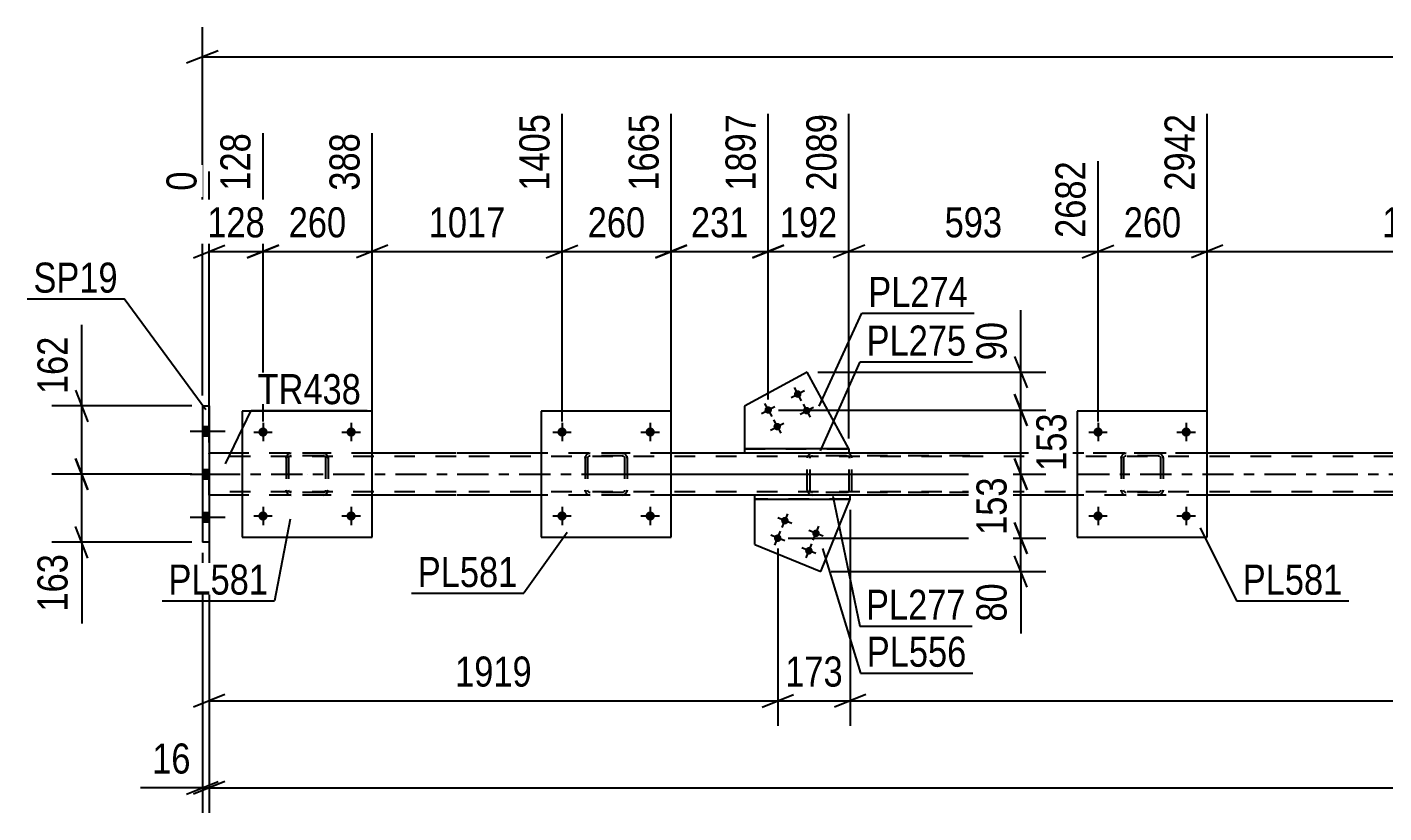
# Model space of a CAD drawing. Header units: millimetres. Extents: x 0 to 1775, y 0 to 560.
# Drawn here: x 1045 to 1174.3, y 483 to 557.9 of the extents above; entities that cross this region are included whole.
import ezdxf

# ---------------------------------------------------------------- set-up
doc = ezdxf.new("R2010")
doc.units = ezdxf.units.MM
doc.linetypes.add('DXK_LINE_DOT2', pattern=[3.9198, 1.9599, -1.9599])
doc.linetypes.add('DXK_LINE_DOT3', pattern=[5.9187, 2.979, -0.9799, 0.9799, -0.9799])
doc.styles.add('Arial Narrow', font='ARIALN.TTF', dxfattribs={"height": 0.2})

# ---------------------------------------------------------------- blocks, each defined once
blk = doc.blocks.new('Part-814185304-2737 - 2525')
at = {"color": 2, "linetype": 'Continuous'}
for p, q in [((1119.32, 525), (1113.35, 521.76)), ((1123.29, 517.68), (1119.32, 525)), ((1113.35, 521.76), (1113.35, 517.68))]:
    blk.add_line(p, q, dxfattribs=at)
at = {"color": 7, "linetype": 'DXK_LINE_DOT2'}
blk.add_line((1113.35, 517.68), (1123.29, 517.68), dxfattribs=at)
blk = doc.blocks.new('Part-814185304-2704 - 2525')
at = {"color": 7, "linetype": 'DXK_LINE_DOT2'}
for p, q in [((1119.83, 517.28), (1119.64, 517.25)), ((1134.82, 517.28), (1119.83, 517.28)), ((1123.26, 517.25), (1123.07, 517.28)), ((1119.35, 516.94), (1119.32, 516.8)), ((1119.32, 513.76), (1119.32, 516.8)), ((1119.36, 516.99), (1119.35, 516.94)), ((1119.58, 516.8), (1119.59, 516.9)), ((1119.58, 513.76), (1119.58, 516.8)), ((1119.59, 516.9), (1119.65, 516.97)), ((1119.65, 516.97), (1119.73, 517.03)), ((1119.73, 517.03), (1119.83, 517.04)), ((1134.82, 517.04), (1119.83, 517.04)), ((1123.07, 517.04), (1123.16, 517.03)), ((1123.16, 517.03), (1123.25, 516.97)), ((1123.25, 516.97), (1123.3, 516.9)), ((1123.3, 516.9), (1123.32, 516.8)), ((1123.32, 513.76), (1123.32, 516.8)), ((1123.55, 516.94), (1123.54, 516.99)), ((1123.58, 516.8), (1123.55, 516.94)), ((1123.58, 513.76), (1123.58, 516.8)), ((1119.32, 513.76), (1119.34, 513.68)), ((1119.34, 513.68), (1119.36, 513.58)), ((1119.59, 513.7), (1119.58, 513.76)), ((1119.59, 513.67), (1119.59, 513.7)), ((1119.65, 513.59), (1119.59, 513.67)), ((1119.64, 513.32), (1119.83, 513.28)), ((1119.73, 513.54), (1119.65, 513.59)), ((1119.83, 513.52), (1119.73, 513.54)), ((1134.82, 513.52), (1119.83, 513.52)), ((1123.16, 513.54), (1123.07, 513.52)), ((1123.07, 513.28), (1123.26, 513.32)), ((1123.25, 513.59), (1123.16, 513.54)), ((1123.3, 513.67), (1123.25, 513.59)), ((1123.3, 513.67), (1123.31, 513.7)), ((1123.31, 513.7), (1123.32, 513.76)), ((1123.54, 513.58), (1123.56, 513.68)), ((1123.56, 513.68), (1123.58, 513.76)), ((1134.82, 513.28), (1119.83, 513.28))]:
    blk.add_line(p, q, dxfattribs=at)
for centre, start, end in [((1119.81, 516.78), 110.7583, 155.68), ((1123.09, 516.78), 24.32, 69.2417), ((1119.81, 513.79), 204.32, 249.2417)]:
    blk.add_arc(centre, 0.496, start, end, dxfattribs=at)
blk = doc.blocks.new('Part-814185304-2636 - 2525')
at = {"color": 2, "linetype": 'Continuous'}
for p, q in [((1077.85, 521.28), (1065.45, 521.28)), ((1065.45, 521.28), (1065.45, 509.28)), ((1077.85, 509.28), (1077.85, 521.28)), ((1065.45, 509.28), (1077.85, 509.28))]:
    blk.add_line(p, q, dxfattribs=at)
blk = doc.blocks.new('Part-814185304-2596 - 2525')
at = {"color": 2, "linetype": 'Continuous'}
for p, q in [((1065.45, 517.28), (1062.31, 517.28)), ((1085.85, 517.28), (1077.85, 517.28)), ((1093.95, 517.28), (1085.95, 517.28)), ((1113.35, 517.28), (1106.35, 517.28)), ((1145.03, 517.28), (1123.29, 517.28)), ((1196.11, 517.28), (1157.43, 517.28)), ((1065.45, 513.28), (1062.31, 513.28)), ((1085.85, 513.28), (1077.85, 513.28)), ((1093.95, 513.28), (1085.95, 513.28)), ((1114.31, 513.28), (1106.35, 513.28)), ((1145.03, 513.28), (1123.41, 513.28)), ((1196.11, 513.28), (1157.43, 513.28))]:
    blk.add_line(p, q, dxfattribs=at)
at = {"color": 7, "linetype": 'DXK_LINE_DOT2'}
for p, q in [((1062.31, 513.28), (1062.31, 517.28)), ((1077.85, 517.28), (1065.45, 517.28)), ((1106.35, 517.28), (1093.95, 517.28)), ((1123.29, 517.28), (1113.35, 517.28)), ((1685.53, 517.28), (1145.03, 517.28)), ((1157.43, 517.28), (1145.03, 517.28)), ((1085.85, 516.96), (1062.31, 516.96)), ((1688.77, 516.96), (1085.95, 516.96)), ((1085.85, 513.6), (1062.31, 513.6)), ((1688.77, 513.6), (1085.95, 513.6)), ((1077.85, 513.28), (1065.45, 513.28)), ((1106.35, 513.28), (1093.95, 513.28)), ((1123.41, 513.28), (1114.31, 513.28)), ((1157.43, 513.28), (1145.03, 513.28))]:
    blk.add_line(p, q, dxfattribs=at)
at = {"color": 7, "linetype": 'DXK_LINE_DOT3'}
for p, q in [((1062.31, 515.28), (1085.85, 515.28)), ((1085.95, 515.28), (1688.77, 515.28))]:
    blk.add_line(p, q, dxfattribs=at)
blk = doc.blocks.new('Bolt-814185304-2597 - 2525')
at = {"linetype": 'Continuous'}
for points in [[(1062.31, 518.94), (1062.31, 519.82), (1061.67, 519.82), (1061.67, 518.94)], [(1062.31, 518.94), (1062.31, 519.82), (1061.67, 519.82), (1061.67, 518.94)], [(1062.31, 518.94), (1062.31, 519.82), (1061.67, 519.82), (1061.67, 518.94)], [(1062.31, 514.84), (1062.31, 515.72), (1061.67, 515.72), (1061.67, 514.84)], [(1062.31, 514.84), (1062.31, 515.72), (1061.67, 515.72), (1061.67, 514.84)], [(1062.31, 510.74), (1062.31, 511.62), (1061.67, 511.62), (1061.67, 510.74)], [(1062.31, 510.74), (1062.31, 511.62), (1061.67, 511.62), (1061.67, 510.74)], [(1062.31, 510.74), (1062.31, 511.62), (1061.67, 511.62), (1061.67, 510.74)]]:
    blk.add_hatch(color=1, dxfattribs=at).paths.add_polyline_path(points)
at = {"color": 1, "linetype": 'Continuous'}
for p, q in [((1061.67, 519.82), (1062.31, 519.82)), ((1061.67, 519.82), (1062.31, 519.82)), ((1061.67, 519.82), (1062.31, 519.82)), ((1060.51, 519.38), (1063.83, 519.38)), ((1060.51, 519.38), (1063.83, 519.38)), ((1060.51, 519.38), (1063.83, 519.38)), ((1061.67, 518.94), (1062.31, 518.94)), ((1061.67, 518.94), (1062.31, 518.94)), ((1061.67, 518.94), (1062.31, 518.94)), ((1060.51, 515.28), (1063.83, 515.28)), ((1060.51, 515.28), (1063.83, 515.28)), ((1061.67, 515.72), (1062.31, 515.72)), ((1061.67, 515.72), (1062.31, 515.72)), ((1061.67, 514.84), (1062.31, 514.84)), ((1061.67, 514.84), (1062.31, 514.84)), ((1060.51, 511.18), (1063.83, 511.18)), ((1060.51, 511.18), (1063.83, 511.18)), ((1060.51, 511.18), (1063.83, 511.18)), ((1061.67, 511.62), (1062.31, 511.62)), ((1061.67, 511.62), (1062.31, 511.62)), ((1061.67, 511.62), (1062.31, 511.62)), ((1061.67, 510.74), (1062.31, 510.74)), ((1061.67, 510.74), (1062.31, 510.74)), ((1061.67, 510.74), (1062.31, 510.74))]:
    blk.add_line(p, q, dxfattribs=at)
blk = doc.blocks.new('Part-814185304-2631 - 2525')
at = {"color": 7, "linetype": 'DXK_LINE_DOT2'}
for p, q in [((1069.94, 517.25), (1070.13, 517.28)), ((1070.13, 517.28), (1069.94, 517.25)), ((1073.17, 517.28), (1070.13, 517.28)), ((1073.17, 517.28), (1073.35, 517.25)), ((1073.35, 517.25), (1073.17, 517.28)), ((1069.65, 516.8), (1069.68, 516.99)), ((1069.68, 516.99), (1069.65, 516.8)), ((1069.65, 516.8), (1069.65, 513.76)), ((1069.89, 516.8), (1069.9, 516.9)), ((1069.89, 516.8), (1069.89, 513.76)), ((1069.9, 516.9), (1069.96, 516.97)), ((1069.96, 516.97), (1070.03, 517.03)), ((1070.03, 517.03), (1070.13, 517.04)), ((1073.17, 517.04), (1070.13, 517.04)), ((1073.17, 517.04), (1073.26, 517.03)), ((1073.26, 517.03), (1073.34, 516.97)), ((1073.34, 516.97), (1073.39, 516.9)), ((1073.39, 516.9), (1073.41, 516.8)), ((1073.41, 516.8), (1073.41, 513.76)), ((1073.61, 516.99), (1073.65, 516.8)), ((1073.65, 516.8), (1073.61, 516.99)), ((1073.65, 516.8), (1073.65, 513.76)), ((1069.68, 513.58), (1069.65, 513.76)), ((1069.65, 513.76), (1069.68, 513.58)), ((1069.9, 513.67), (1069.89, 513.76)), ((1069.96, 513.59), (1069.9, 513.67)), ((1070.13, 513.28), (1069.94, 513.32)), ((1069.94, 513.32), (1070.13, 513.28)), ((1070.03, 513.54), (1069.96, 513.59)), ((1070.13, 513.52), (1070.03, 513.54)), ((1073.17, 513.52), (1070.13, 513.52)), ((1073.26, 513.54), (1073.17, 513.52)), ((1073.35, 513.32), (1073.17, 513.28)), ((1073.17, 513.28), (1073.35, 513.32)), ((1073.34, 513.59), (1073.26, 513.54)), ((1073.39, 513.67), (1073.34, 513.59)), ((1073.41, 513.76), (1073.39, 513.67)), ((1073.65, 513.76), (1073.61, 513.58)), ((1073.61, 513.58), (1073.65, 513.76)), ((1073.17, 513.28), (1070.13, 513.28))]:
    blk.add_line(p, q, dxfattribs=at)
at = {"color": 7, "linetype": 'DXK_LINE_DOT3'}
blk.add_line((1071.65, 515.28), (1071.65, 515.28), dxfattribs=at)
at = {"color": 7, "linetype": 'DXK_LINE_DOT2'}
for centre, start, end in [((1070.13, 516.8), 112.5, 157.5), ((1070.13, 516.8), 112.5, 157.5), ((1073.17, 516.8), 22.5, 67.5), ((1073.17, 516.8), 22.5, 67.5), ((1070.13, 513.76), 202.5, 247.5), ((1070.13, 513.76), 202.5, 247.5), ((1073.17, 513.76), 292.5, 337.5), ((1073.17, 513.76), 292.5, 337.5)]:
    blk.add_arc(centre, 0.48, start, end, dxfattribs=at)
blk = doc.blocks.new('Part-814185304-2696 - 2525')
at = {"color": 2, "linetype": 'Continuous'}
for p, q in [((1114.31, 508.56), (1114.31, 512.88)), ((1120.61, 506), (1123.41, 512.88)), ((1114.31, 508.56), (1120.61, 506))]:
    blk.add_line(p, q, dxfattribs=at)
at = {"color": 7, "linetype": 'DXK_LINE_DOT2'}
blk.add_line((1123.41, 512.88), (1114.31, 512.88), dxfattribs=at)
blk = doc.blocks.new('Bolt-814185304-2643 - 2525')
at = {"linetype": 'Continuous'}
for points in [[(1118.73, 523.08, -1), (1118.09, 522.74, -1)], [(1115.91, 521.56, -1), (1115.28, 521.22, -1)], [(1119.58, 521.5, -1), (1118.95, 521.16, -1)], [(1116.77, 519.98, -1), (1116.14, 519.64, -1)]]:
    blk.add_hatch(color=1, dxfattribs=at).paths.add_polyline_path(points)
at = {"color": 1, "linetype": 'Continuous'}
for p, q in [((1117.78, 522.57), (1119.04, 523.26)), ((1118.07, 523.55), (1118.75, 522.28)), ((1114.96, 521.05), (1116.23, 521.73)), ((1115.25, 522.02), (1115.94, 520.76)), ((1118.63, 520.99), (1119.9, 521.67)), ((1118.92, 521.96), (1119.61, 520.7)), ((1115.82, 519.46), (1117.08, 520.15)), ((1116.11, 520.44), (1116.79, 519.17))]:
    blk.add_line(p, q, dxfattribs=at)
blk = doc.blocks.new('Part-814185304-2721 - 2525')
at = {"color": 2, "linetype": 'Continuous'}
for p, q in [((1123.41, 513.28), (1114.31, 513.28)), ((1114.31, 512.88), (1114.31, 513.28)), ((1114.31, 512.88), (1123.41, 512.88)), ((1123.41, 512.88), (1123.41, 513.28))]:
    blk.add_line(p, q, dxfattribs=at)
blk = doc.blocks.new('Bolt-814185304-2722 - 2525')
at = {"linetype": 'Continuous'}
for points in [[(1116.85, 510.98, -1), (1117.52, 510.71, -1)], [(1116.17, 509.31, -1), (1116.84, 509.04, -1)], [(1119.82, 509.77, -1), (1120.48, 509.5, -1)], [(1119.14, 508.11, -1), (1119.81, 507.84, -1)]]:
    blk.add_hatch(color=1, dxfattribs=at).paths.add_polyline_path(points)
at = {"color": 1, "linetype": 'Continuous'}
for p, q in [((1117.85, 510.57), (1116.52, 511.12)), ((1116.92, 510.18), (1117.46, 511.51)), ((1117.18, 508.91), (1115.84, 509.45)), ((1116.24, 508.51), (1116.78, 509.84)), ((1120.82, 509.37), (1119.48, 509.91)), ((1119.88, 508.97), (1120.42, 510.31)), ((1120.14, 507.7), (1118.81, 508.24)), ((1119.2, 507.3), (1119.74, 508.64))]:
    blk.add_line(p, q, dxfattribs=at)
blk = doc.blocks.new('Part-814185304-2703 - 2525')
at = {"color": 2, "linetype": 'Continuous'}
for p, q in [((1061.67, 521.78), (1061.67, 508.78)), ((1061.67, 521.78), (1062.31, 521.78)), ((1062.31, 521.78), (1062.31, 508.78)), ((1062.31, 508.78), (1061.67, 508.78))]:
    blk.add_line(p, q, dxfattribs=at)
blk = doc.blocks.new('Part-814185304-2752 - 2525')
at = {"color": 2, "linetype": 'Continuous'}
for p, q in [((1123.29, 517.68), (1113.35, 517.68)), ((1113.35, 517.68), (1113.35, 517.28)), ((1123.29, 517.28), (1113.35, 517.28)), ((1123.29, 517.68), (1123.29, 517.28))]:
    blk.add_line(p, q, dxfattribs=at)
blk = doc.blocks.new('Bolt-814185304-2756 - 2525')
at = {"linetype": 'Continuous'}
for points in [[(1096.39, 511.29, -1), (1095.51, 511.29, -1)], [(1104.79, 511.29, -1), (1103.91, 511.29, -1)]]:
    blk.add_hatch(color=1, dxfattribs=at).paths.add_polyline_path(points)
at = {"color": 1, "linetype": 'Continuous'}
for p, q in [((1095.95, 512.17), (1095.95, 510.41)), ((1104.35, 512.17), (1104.35, 510.41)), ((1095.07, 511.29), (1096.83, 511.29)), ((1103.47, 511.29), (1105.23, 511.29))]:
    blk.add_line(p, q, dxfattribs=at)
blk = doc.blocks.new('Bolt-814185304-2757 - 2525')
at = {"linetype": 'Continuous'}
for points in [[(1096.39, 519.29, -1), (1095.51, 519.29, -1)], [(1104.79, 519.29, -1), (1103.91, 519.29, -1)]]:
    blk.add_hatch(color=1, dxfattribs=at).paths.add_polyline_path(points)
at = {"color": 1, "linetype": 'Continuous'}
for p, q in [((1095.95, 520.17), (1095.95, 518.41)), ((1104.35, 520.17), (1104.35, 518.41)), ((1095.07, 519.29), (1096.83, 519.29)), ((1103.47, 519.29), (1105.23, 519.29))]:
    blk.add_line(p, q, dxfattribs=at)
blk = doc.blocks.new('Part-814185304-2785 - 2525')
at = {"color": 2, "linetype": 'Continuous'}
for p, q in [((1157.43, 521.28), (1145.03, 521.28)), ((1145.03, 521.28), (1145.03, 509.28)), ((1157.43, 509.28), (1157.43, 521.28)), ((1145.03, 509.28), (1157.43, 509.28))]:
    blk.add_line(p, q, dxfattribs=at)
blk = doc.blocks.new('Part-814185304-2804 - 2525')
at = {"color": 7, "linetype": 'DXK_LINE_DOT2'}
for p, q in [((1149.52, 517.25), (1149.71, 517.28)), ((1149.71, 517.28), (1149.52, 517.25)), ((1152.75, 517.28), (1149.71, 517.28)), ((1152.75, 517.28), (1152.93, 517.25)), ((1152.93, 517.25), (1152.75, 517.28)), ((1149.23, 516.8), (1149.26, 516.99)), ((1149.26, 516.99), (1149.23, 516.8)), ((1149.23, 516.8), (1149.23, 513.76)), ((1149.47, 516.8), (1149.48, 516.9)), ((1149.47, 516.8), (1149.47, 513.76)), ((1149.48, 516.9), (1149.54, 516.97)), ((1149.54, 516.97), (1149.61, 517.03)), ((1149.61, 517.03), (1149.71, 517.04)), ((1152.75, 517.04), (1149.71, 517.04)), ((1152.75, 517.04), (1152.84, 517.03)), ((1152.84, 517.03), (1152.92, 516.97)), ((1152.92, 516.97), (1152.97, 516.9)), ((1152.97, 516.9), (1152.99, 516.8)), ((1152.99, 516.8), (1152.99, 513.76)), ((1153.19, 516.99), (1153.23, 516.8)), ((1153.23, 516.8), (1153.19, 516.99)), ((1153.23, 516.8), (1153.23, 513.76)), ((1149.26, 513.58), (1149.23, 513.76)), ((1149.23, 513.76), (1149.26, 513.58)), ((1149.48, 513.67), (1149.47, 513.76)), ((1149.54, 513.59), (1149.48, 513.67)), ((1149.71, 513.28), (1149.52, 513.32)), ((1149.52, 513.32), (1149.71, 513.28)), ((1149.61, 513.54), (1149.54, 513.59)), ((1149.71, 513.52), (1149.61, 513.54)), ((1152.75, 513.52), (1149.71, 513.52)), ((1152.84, 513.54), (1152.75, 513.52)), ((1152.93, 513.32), (1152.75, 513.28)), ((1152.75, 513.28), (1152.93, 513.32)), ((1152.92, 513.59), (1152.84, 513.54)), ((1152.97, 513.67), (1152.92, 513.59)), ((1152.99, 513.76), (1152.97, 513.67)), ((1153.23, 513.76), (1153.19, 513.58)), ((1153.19, 513.58), (1153.23, 513.76)), ((1152.75, 513.28), (1149.71, 513.28))]:
    blk.add_line(p, q, dxfattribs=at)
at = {"color": 7, "linetype": 'DXK_LINE_DOT3'}
blk.add_line((1151.23, 515.28), (1151.23, 515.28), dxfattribs=at)
at = {"color": 7, "linetype": 'DXK_LINE_DOT2'}
for centre, start, end in [((1149.71, 516.8), 112.5, 157.5), ((1149.71, 516.8), 112.5, 157.5), ((1152.75, 516.8), 22.5, 67.5), ((1152.75, 516.8), 22.5, 67.5), ((1149.71, 513.76), 202.5, 247.5), ((1149.71, 513.76), 202.5, 247.5), ((1152.75, 513.76), 292.5, 337.5), ((1152.75, 513.76), 292.5, 337.5)]:
    blk.add_arc(centre, 0.48, start, end, dxfattribs=at)
blk = doc.blocks.new('Bolt-814185304-2807 - 2525')
at = {"linetype": 'Continuous'}
for points in [[(1147.47, 511.29, -1), (1146.59, 511.29, -1)], [(1155.87, 511.29, -1), (1154.99, 511.29, -1)]]:
    blk.add_hatch(color=1, dxfattribs=at).paths.add_polyline_path(points)
at = {"color": 1, "linetype": 'Continuous'}
for p, q in [((1147.03, 512.17), (1147.03, 510.41)), ((1155.43, 512.17), (1155.43, 510.41)), ((1146.15, 511.29), (1147.91, 511.29)), ((1154.55, 511.29), (1156.31, 511.29))]:
    blk.add_line(p, q, dxfattribs=at)
blk = doc.blocks.new('Bolt-814185304-2808 - 2525')
at = {"linetype": 'Continuous'}
for points in [[(1147.47, 519.29, -1), (1146.59, 519.29, -1)], [(1155.87, 519.29, -1), (1154.99, 519.29, -1)]]:
    blk.add_hatch(color=1, dxfattribs=at).paths.add_polyline_path(points)
at = {"color": 1, "linetype": 'Continuous'}
for p, q in [((1147.03, 520.17), (1147.03, 518.41)), ((1155.43, 520.17), (1155.43, 518.41)), ((1146.15, 519.29), (1147.91, 519.29)), ((1154.55, 519.29), (1156.31, 519.29))]:
    blk.add_line(p, q, dxfattribs=at)
blk = doc.blocks.new('Part-814185304-2815 - 2525')
at = {"color": 7, "linetype": 'DXK_LINE_DOT2'}
for p, q in [((1098.44, 517.25), (1098.63, 517.28)), ((1098.63, 517.28), (1098.44, 517.25)), ((1101.67, 517.28), (1098.63, 517.28)), ((1101.67, 517.28), (1101.85, 517.25)), ((1101.85, 517.25), (1101.67, 517.28)), ((1098.15, 516.8), (1098.18, 516.99)), ((1098.18, 516.99), (1098.15, 516.8)), ((1098.15, 516.8), (1098.15, 513.76)), ((1098.39, 516.8), (1098.4, 516.9)), ((1098.39, 516.8), (1098.39, 513.76)), ((1098.4, 516.9), (1098.46, 516.97)), ((1098.46, 516.97), (1098.53, 517.03)), ((1098.53, 517.03), (1098.63, 517.04)), ((1101.67, 517.04), (1098.63, 517.04)), ((1101.67, 517.04), (1101.76, 517.03)), ((1101.76, 517.03), (1101.84, 516.97)), ((1101.84, 516.97), (1101.89, 516.9)), ((1101.89, 516.9), (1101.91, 516.8)), ((1101.91, 516.8), (1101.91, 513.76)), ((1102.11, 516.99), (1102.15, 516.8)), ((1102.15, 516.8), (1102.11, 516.99)), ((1102.15, 516.8), (1102.15, 513.76)), ((1098.18, 513.58), (1098.15, 513.76)), ((1098.15, 513.76), (1098.18, 513.58)), ((1098.4, 513.67), (1098.39, 513.76)), ((1098.46, 513.59), (1098.4, 513.67)), ((1098.63, 513.28), (1098.44, 513.32)), ((1098.44, 513.32), (1098.63, 513.28)), ((1098.53, 513.54), (1098.46, 513.59)), ((1098.63, 513.52), (1098.53, 513.54)), ((1101.67, 513.52), (1098.63, 513.52)), ((1101.76, 513.54), (1101.67, 513.52)), ((1101.85, 513.32), (1101.67, 513.28)), ((1101.67, 513.28), (1101.85, 513.32)), ((1101.84, 513.59), (1101.76, 513.54)), ((1101.89, 513.67), (1101.84, 513.59)), ((1101.91, 513.76), (1101.89, 513.67)), ((1102.15, 513.76), (1102.11, 513.58)), ((1102.11, 513.58), (1102.15, 513.76)), ((1101.67, 513.28), (1098.63, 513.28))]:
    blk.add_line(p, q, dxfattribs=at)
at = {"color": 7, "linetype": 'DXK_LINE_DOT3'}
blk.add_line((1100.15, 515.28), (1100.15, 515.28), dxfattribs=at)
at = {"color": 7, "linetype": 'DXK_LINE_DOT2'}
for centre, start, end in [((1098.63, 516.8), 112.5, 157.5), ((1098.63, 516.8), 112.5, 157.5), ((1101.67, 516.8), 22.5, 67.5), ((1101.67, 516.8), 22.5, 67.5), ((1098.63, 513.76), 202.5, 247.5), ((1098.63, 513.76), 202.5, 247.5), ((1101.67, 513.76), 292.5, 337.5), ((1101.67, 513.76), 292.5, 337.5)]:
    blk.add_arc(centre, 0.48, start, end, dxfattribs=at)
blk = doc.blocks.new('Part-814185304-2820 - 2525')
at = {"color": 2, "linetype": 'Continuous'}
for p, q in [((1106.35, 521.28), (1093.95, 521.28)), ((1093.95, 521.28), (1093.95, 509.28)), ((1106.35, 509.28), (1106.35, 521.28)), ((1093.95, 509.28), (1106.35, 509.28))]:
    blk.add_line(p, q, dxfattribs=at)
blk = doc.blocks.new('Bolt-814185304-2821 - 2525')
at = {"linetype": 'Continuous'}
for points in [[(1067.89, 511.29, -1), (1067.01, 511.29, -1)], [(1076.29, 511.29, -1), (1075.41, 511.29, -1)]]:
    blk.add_hatch(color=1, dxfattribs=at).paths.add_polyline_path(points)
at = {"color": 1, "linetype": 'Continuous'}
for p, q in [((1067.45, 512.17), (1067.45, 510.41)), ((1075.85, 512.17), (1075.85, 510.41)), ((1066.57, 511.29), (1068.33, 511.29)), ((1074.97, 511.29), (1076.73, 511.29))]:
    blk.add_line(p, q, dxfattribs=at)
blk = doc.blocks.new('Bolt-814185304-2822 - 2525')
at = {"linetype": 'Continuous'}
for points in [[(1067.89, 519.29, -1), (1067.01, 519.29, -1)], [(1076.29, 519.29, -1), (1075.41, 519.29, -1)]]:
    blk.add_hatch(color=1, dxfattribs=at).paths.add_polyline_path(points)
at = {"color": 1, "linetype": 'Continuous'}
for p, q in [((1067.45, 520.17), (1067.45, 518.41)), ((1075.85, 520.17), (1075.85, 518.41)), ((1066.57, 519.29), (1068.33, 519.29)), ((1074.97, 519.29), (1076.73, 519.29))]:
    blk.add_line(p, q, dxfattribs=at)
blk = doc.blocks.new('StraightDimension-814185304-3408 - 2525')
at = {"color": 7, "linetype": 'Continuous'}
for p, q in [((1061.67, 522.78), (1061.67, 557.89)), ((1063.17, 555.64), (1060.17, 554.44)), ((1061.67, 555.04), (1689.41, 555.04))]:
    blk.add_line(p, q, dxfattribs=at)
blk = doc.blocks.new('StraightDimension-814185304-3363 - 2525')
at = {"color": 7, "linetype": 'Continuous'}
for p, q in [((1139.06, 522.89), (1140.26, 519.89)), ((1116.59, 521.39), (1142.51, 521.39)), ((1139.66, 515.28), (1139.66, 521.39)), ((1140.26, 513.78), (1139.06, 516.78)), ((1099.99, 515.28), (1142.51, 515.28))]:
    blk.add_line(p, q, dxfattribs=at)
at = {"color": 0}
blk.add_wipeout([(1144.61, 521.68), (1140.41, 521.68), (1140.41, 514.99), (1144.61, 514.99)], dxfattribs=at)
at = {"color": 3, "style": 'Arial Narrow'}
blk.add_text('153', height=2.863, rotation=90.0002, dxfattribs=at).set_placement((1144.01, 515.59))
blk = doc.blocks.new('StraightDimension-814185304-3403 - 2525')
at = {"color": 7, "linetype": 'Continuous'}
for p, q in [((1123.41, 511.88), (1123.41, 491.28)), ((1124.91, 494.28), (1121.91, 493.08)), ((1123.41, 493.68), (1688.77, 493.68))]:
    blk.add_line(p, q, dxfattribs=at)
blk = doc.blocks.new('StraightDimension-814185304-3260 - 2525')
at = {"color": 7, "linetype": 'Continuous'}
for p, q in [((1115.59, 522.39), (1115.59, 549.61)), ((1123.29, 518.68), (1123.29, 549.61)), ((1114.09, 535.9), (1117.09, 537.1)), ((1124.79, 537.1), (1121.79, 535.9)), ((1115.59, 536.5), (1123.29, 536.5))]:
    blk.add_line(p, q, dxfattribs=at)
at = {"color": 0}
blk.add_wipeout([(1122.78, 537.25), (1122.78, 541.45), (1116.1, 541.45), (1116.1, 537.25)], dxfattribs=at)
at = {"color": 3, "style": 'Arial Narrow'}
blk.add_text('192', height=2.863, dxfattribs=at).set_placement((1116.7, 537.85))
at = {"color": 0, "linetype": 'Continuous'}
blk.add_wipeout([(1122.69, 550.21), (1118.49, 550.21), (1118.49, 541.7), (1122.69, 541.7)], dxfattribs=at)
at = {"color": 3, "linetype": 'Continuous', "style": 'Arial Narrow'}
blk.add_text('2089', height=2.863, rotation=90.0002, dxfattribs=at).set_placement((1122.09, 542.3))
blk = doc.blocks.new('StraightDimension-814185304-2835 - 2525')
at = {"color": 7, "linetype": 'Continuous'}
for p, q in [((1049.57, 516.78), (1050.77, 513.78)), ((1060.67, 515.28), (1047.32, 515.28)), ((1050.17, 508.78), (1050.17, 515.28)), ((1050.77, 507.28), (1049.57, 510.28)), ((1060.67, 508.78), (1047.32, 508.78)), ((1050.17, 508.78), (1050.17, 501.05)), ((1050.17, 508.78), (1050.17, 501.05))]:
    blk.add_line(p, q, dxfattribs=at)
at = {"color": 0}
blk.add_wipeout([(1049.42, 508.26), (1045.22, 508.26), (1045.22, 501.58), (1049.42, 501.58)], dxfattribs=at)
at = {"color": 3, "style": 'Arial Narrow'}
blk.add_text('163', height=2.863, rotation=90.0002, dxfattribs=at).set_placement((1048.82, 502.18))
blk = doc.blocks.new('StraightDimension-814185304-2843 - 2525')
at = {"color": 7, "linetype": 'Continuous'}
for p, q in [((1050.17, 521.78), (1050.17, 529.52)), ((1050.17, 521.78), (1050.17, 529.52)), ((1049.57, 523.28), (1050.77, 520.28)), ((1060.67, 521.78), (1047.32, 521.78)), ((1050.17, 515.28), (1050.17, 521.78)), ((1050.77, 513.78), (1049.57, 516.78)), ((1060.67, 515.28), (1047.32, 515.28))]:
    blk.add_line(p, q, dxfattribs=at)
at = {"color": 0}
blk.add_wipeout([(1049.42, 528.99), (1045.22, 528.99), (1045.22, 522.31), (1049.42, 522.31)], dxfattribs=at)
at = {"color": 3, "style": 'Arial Narrow'}
blk.add_text('162', height=2.863, rotation=90.0002, dxfattribs=at).set_placement((1048.82, 522.91))
blk = doc.blocks.new('StraightDimension-814185304-3215 - 2525')
at = {"color": 7, "linetype": 'Continuous'}
for p, q in [((1157.43, 518.28), (1157.43, 549.61)), ((1198.11, 520.29), (1198.11, 545.11)), ((1158.93, 537.1), (1155.93, 535.9)), ((1196.61, 535.9), (1199.61, 537.1)), ((1157.43, 536.5), (1198.11, 536.5))]:
    blk.add_line(p, q, dxfattribs=at)
at = {"color": 0}
blk.add_wipeout([(1182.02, 537.25), (1182.02, 541.45), (1173.51, 541.45), (1173.51, 537.25)], dxfattribs=at)
at = {"color": 3, "style": 'Arial Narrow'}
blk.add_text('1017', height=2.863, dxfattribs=at).set_placement((1174.11, 537.85))
at = {"color": 0, "linetype": 'Continuous'}
blk.add_wipeout([(1197.51, 545.71), (1193.31, 545.71), (1193.31, 537.2), (1197.51, 537.2)], dxfattribs=at)
at = {"color": 3, "linetype": 'Continuous', "style": 'Arial Narrow'}
blk.add_text('3959', height=2.863, rotation=90.0002, dxfattribs=at).set_placement((1196.91, 537.8))
blk = doc.blocks.new('StraightDimension-814185304-3233 - 2525')
at = {"color": 7, "linetype": 'Continuous'}
for p, q in [((1157.43, 518.28), (1157.43, 549.61)), ((1147.03, 520.29), (1147.03, 545.11)), ((1145.53, 535.9), (1148.53, 537.1)), ((1158.93, 537.1), (1155.93, 535.9)), ((1147.03, 536.5), (1157.43, 536.5))]:
    blk.add_line(p, q, dxfattribs=at)
at = {"color": 0}
blk.add_wipeout([(1155.57, 537.25), (1155.57, 541.45), (1148.88, 541.45), (1148.88, 537.25)], dxfattribs=at)
at = {"color": 3, "style": 'Arial Narrow'}
blk.add_text('260', height=2.863, dxfattribs=at).set_placement((1149.48, 537.85))
at = {"color": 0, "linetype": 'Continuous'}
blk.add_wipeout([(1156.83, 550.21), (1152.63, 550.21), (1152.63, 541.7), (1156.83, 541.7)], dxfattribs=at)
at = {"color": 3, "linetype": 'Continuous', "style": 'Arial Narrow'}
blk.add_text('2942', height=2.863, rotation=90.0002, dxfattribs=at).set_placement((1156.23, 542.3))
blk = doc.blocks.new('StraightDimension-814185304-3380 - 2525')
at = {"color": 7, "linetype": 'Continuous'}
for p, q in [((1139.66, 525), (1139.66, 530.91)), ((1139.66, 525), (1139.66, 530.91)), ((1139.06, 526.5), (1140.26, 523.5)), ((1120.32, 525), (1142.06, 525)), ((1139.66, 521.39), (1139.66, 525)), ((1140.26, 519.89), (1139.06, 522.89)), ((1116.59, 521.39), (1142.06, 521.39))]:
    blk.add_line(p, q, dxfattribs=at)
at = {"color": 0}
blk.add_wipeout([(1138.91, 530.38), (1134.71, 530.38), (1134.71, 525.53), (1138.91, 525.53)], dxfattribs=at)
at = {"color": 3, "style": 'Arial Narrow'}
blk.add_text('90', height=2.863, rotation=90.0002, dxfattribs=at).set_placement((1138.31, 526.13))
blk = doc.blocks.new('StraightDimension-814185304-3251 - 2525')
at = {"color": 7, "linetype": 'Continuous'}
for p, q in [((1123.29, 518.68), (1123.29, 549.61)), ((1147.03, 520.29), (1147.03, 545.11)), ((1124.79, 537.1), (1121.79, 535.9)), ((1145.53, 535.9), (1148.53, 537.1)), ((1123.29, 536.5), (1147.03, 536.5))]:
    blk.add_line(p, q, dxfattribs=at)
at = {"color": 0}
blk.add_wipeout([(1138.5, 537.25), (1138.5, 541.45), (1131.81, 541.45), (1131.81, 537.25)], dxfattribs=at)
at = {"color": 3, "style": 'Arial Narrow'}
blk.add_text('593', height=2.863, dxfattribs=at).set_placement((1132.41, 537.85))
at = {"color": 0, "linetype": 'Continuous'}
blk.add_wipeout([(1146.43, 545.71), (1142.23, 545.71), (1142.23, 537.2), (1146.43, 537.2)], dxfattribs=at)
at = {"color": 3, "linetype": 'Continuous', "style": 'Arial Narrow'}
blk.add_text('2682', height=2.863, rotation=90.0002, dxfattribs=at).set_placement((1145.83, 537.8))
blk = doc.blocks.new('StraightDimension-814185304-3266 - 2525')
at = {"color": 7, "linetype": 'Continuous'}
for p, q in [((1106.35, 518.28), (1106.35, 549.61)), ((1115.59, 522.39), (1115.59, 549.61)), ((1104.85, 535.9), (1107.85, 537.1)), ((1117.09, 537.1), (1114.09, 535.9)), ((1106.35, 536.5), (1115.59, 536.5))]:
    blk.add_line(p, q, dxfattribs=at)
at = {"color": 0}
blk.add_wipeout([(1114.31, 537.25), (1114.31, 541.45), (1107.63, 541.45), (1107.63, 537.25)], dxfattribs=at)
at = {"color": 3, "style": 'Arial Narrow'}
blk.add_text('231', height=2.863, dxfattribs=at).set_placement((1108.23, 537.85))
at = {"color": 0, "linetype": 'Continuous'}
blk.add_wipeout([(1114.99, 550.21), (1110.79, 550.21), (1110.79, 541.7), (1114.99, 541.7)], dxfattribs=at)
at = {"color": 3, "linetype": 'Continuous', "style": 'Arial Narrow'}
blk.add_text('1897', height=2.863, rotation=90.0002, dxfattribs=at).set_placement((1114.39, 542.3))
blk = doc.blocks.new('StraightDimension-814185304-3280 - 2525')
at = {"color": 7, "linetype": 'Continuous'}
for p, q in [((1095.95, 520.29), (1095.95, 549.61)), ((1106.35, 518.28), (1106.35, 549.61)), ((1094.45, 535.9), (1097.45, 537.1)), ((1107.85, 537.1), (1104.85, 535.9)), ((1095.95, 536.5), (1106.35, 536.5))]:
    blk.add_line(p, q, dxfattribs=at)
at = {"color": 0}
blk.add_wipeout([(1104.49, 537.25), (1104.49, 541.45), (1097.8, 541.45), (1097.8, 537.25)], dxfattribs=at)
at = {"color": 3, "style": 'Arial Narrow'}
blk.add_text('260', height=2.863, dxfattribs=at).set_placement((1098.4, 537.85))
at = {"color": 0, "linetype": 'Continuous'}
blk.add_wipeout([(1105.75, 550.21), (1101.55, 550.21), (1101.55, 541.7), (1105.75, 541.7)], dxfattribs=at)
at = {"color": 3, "linetype": 'Continuous', "style": 'Arial Narrow'}
blk.add_text('1665', height=2.863, rotation=90.0002, dxfattribs=at).set_placement((1105.15, 542.3))
blk = doc.blocks.new('StraightDimension-814185304-3297 - 2525')
at = {"color": 7, "linetype": 'Continuous'}
for p, q in [((1095.95, 520.29), (1095.95, 549.61)), ((1077.85, 518.28), (1077.85, 547.79)), ((1079.35, 537.1), (1076.35, 535.9)), ((1094.45, 535.9), (1097.45, 537.1)), ((1077.85, 536.5), (1095.95, 536.5))]:
    blk.add_line(p, q, dxfattribs=at)
at = {"color": 0}
blk.add_wipeout([(1091.15, 537.25), (1091.15, 541.45), (1082.64, 541.45), (1082.64, 537.25)], dxfattribs=at)
at = {"color": 3, "style": 'Arial Narrow'}
blk.add_text('1017', height=2.863, dxfattribs=at).set_placement((1083.24, 537.85))
at = {"color": 0, "linetype": 'Continuous'}
blk.add_wipeout([(1095.35, 550.21), (1091.15, 550.21), (1091.15, 541.7), (1095.35, 541.7)], dxfattribs=at)
at = {"color": 3, "linetype": 'Continuous', "style": 'Arial Narrow'}
blk.add_text('1405', height=2.863, rotation=90.0002, dxfattribs=at).set_placement((1094.75, 542.3))
blk = doc.blocks.new('StraightDimension-814185304-3311 - 2525')
at = {"color": 7, "linetype": 'Continuous'}
for p, q in [((1067.45, 520.29), (1067.45, 547.79)), ((1077.85, 518.28), (1077.85, 547.79)), ((1065.95, 535.9), (1068.95, 537.1)), ((1079.35, 537.1), (1076.35, 535.9)), ((1067.45, 536.5), (1077.85, 536.5))]:
    blk.add_line(p, q, dxfattribs=at)
at = {"color": 0}
blk.add_wipeout([(1075.99, 537.25), (1075.99, 541.45), (1069.3, 541.45), (1069.3, 537.25)], dxfattribs=at)
at = {"color": 3, "style": 'Arial Narrow'}
blk.add_text('260', height=2.863, dxfattribs=at).set_placement((1069.9, 537.85))
at = {"color": 0, "linetype": 'Continuous'}
blk.add_wipeout([(1077.25, 548.39), (1073.05, 548.39), (1073.05, 541.7), (1077.25, 541.7)], dxfattribs=at)
at = {"color": 3, "linetype": 'Continuous', "style": 'Arial Narrow'}
blk.add_text('388', height=2.863, rotation=90.0002, dxfattribs=at).set_placement((1076.65, 542.3))
blk = doc.blocks.new('StraightDimension-814185304-3325 - 2525')
at = {"color": 7, "linetype": 'Continuous'}
for p, q in [((1067.45, 520.29), (1067.45, 547.79)), ((1062.31, 518.28), (1062.31, 544.13)), ((1060.81, 535.9), (1063.81, 537.1)), ((1068.95, 537.1), (1065.95, 535.9)), ((1062.31, 536.5), (1067.45, 536.5))]:
    blk.add_line(p, q, dxfattribs=at)
at = {"color": 0}
blk.add_wipeout([(1068.22, 537.25), (1068.22, 541.45), (1061.54, 541.45), (1061.54, 537.25)], dxfattribs=at)
at = {"color": 3, "style": 'Arial Narrow'}
blk.add_text('128', height=2.863, dxfattribs=at).set_placement((1062.14, 537.85))
at = {"color": 0, "linetype": 'Continuous'}
for points in [[(1066.85, 548.39), (1062.65, 548.39), (1062.65, 541.7), (1066.85, 541.7)], [(1061.71, 544.73), (1057.51, 544.73), (1057.51, 541.7), (1061.71, 541.7)]]:
    blk.add_wipeout(points, dxfattribs=at)
at = {"color": 3, "linetype": 'Continuous', "style": 'Arial Narrow'}
for s, height, p in [('128', 2.863, (1066.25, 542.3)), ('0', 2.86, (1061.11, 542.3))]:
    blk.add_text(s, height=height, rotation=90.0002, dxfattribs=at).set_placement(p)
blk = doc.blocks.new('StraightDimension-814185304-3335 - 2525')
at = {"color": 7, "linetype": 'Continuous'}
for p, q in [((1139.06, 510.68), (1140.26, 507.68)), ((1117.51, 509.18), (1142.06, 509.18)), ((1139.66, 506), (1139.66, 509.18)), ((1140.26, 504.5), (1139.06, 507.5)), ((1121.61, 506), (1142.06, 506)), ((1139.66, 506), (1139.66, 500.09)), ((1139.66, 506), (1139.66, 500.09))]:
    blk.add_line(p, q, dxfattribs=at)
at = {"color": 0}
blk.add_wipeout([(1138.91, 505.47), (1134.71, 505.47), (1134.71, 500.62), (1138.91, 500.62)], dxfattribs=at)
at = {"color": 3, "style": 'Arial Narrow'}
blk.add_text('80', height=2.863, rotation=90.0002, dxfattribs=at).set_placement((1138.31, 501.22))
blk = doc.blocks.new('StraightDimension-814185304-3346 - 2525')
at = {"color": 7, "linetype": 'Continuous'}
for p, q in [((1139.06, 516.78), (1140.26, 513.78)), ((1099.99, 515.28), (1142.06, 515.28)), ((1139.66, 509.18), (1139.66, 515.28)), ((1140.26, 507.68), (1139.06, 510.68)), ((1117.51, 509.18), (1142.06, 509.18))]:
    blk.add_line(p, q, dxfattribs=at)
at = {"color": 0}
blk.add_wipeout([(1138.91, 515.57), (1134.71, 515.57), (1134.71, 508.89), (1138.91, 508.89)], dxfattribs=at)
at = {"color": 3, "style": 'Arial Narrow'}
blk.add_text('153', height=2.863, rotation=90.0002, dxfattribs=at).set_placement((1138.31, 509.49))
blk = doc.blocks.new('StraightDimension-814185304-3391 - 2525')
at = {"color": 7, "linetype": 'Continuous'}
for p, q in [((1062.31, 512.28), (1062.31, 491.28)), ((1116.51, 508.18), (1116.51, 491.28)), ((1063.81, 494.28), (1060.81, 493.08)), ((1115.01, 493.08), (1118.01, 494.28)), ((1062.31, 493.68), (1116.51, 493.68))]:
    blk.add_line(p, q, dxfattribs=at)
at = {"color": 0}
blk.add_wipeout([(1093.67, 494.43), (1093.67, 498.63), (1085.16, 498.63), (1085.16, 494.43)], dxfattribs=at)
at = {"color": 3, "style": 'Arial Narrow'}
blk.add_text('1919', height=2.863, dxfattribs=at).set_placement((1085.76, 495.03))
blk = doc.blocks.new('StraightDimension-814185304-3397 - 2525')
at = {"color": 7, "linetype": 'Continuous'}
for p, q in [((1123.41, 511.88), (1123.41, 491.28)), ((1116.51, 508.18), (1116.51, 491.28)), ((1115.01, 493.08), (1118.01, 494.28)), ((1124.91, 494.28), (1121.91, 493.08)), ((1116.51, 493.68), (1123.41, 493.68))]:
    blk.add_line(p, q, dxfattribs=at)
at = {"color": 0}
blk.add_wipeout([(1123.3, 494.43), (1123.3, 498.63), (1116.62, 498.63), (1116.62, 494.43)], dxfattribs=at)
at = {"color": 3, "style": 'Arial Narrow'}
blk.add_text('173', height=2.863, dxfattribs=at).set_placement((1117.22, 495.03))
blk = doc.blocks.new('StraightDimension-814185304-7626 - 2525')
at = {"color": 7, "linetype": 'Continuous'}
for p, q in [((1062.31, 507.78), (1062.31, 482.99)), ((1063.81, 485.99), (1060.81, 484.79)), ((1062.31, 485.39), (1688.77, 485.39))]:
    blk.add_line(p, q, dxfattribs=at)
blk = doc.blocks.new('StraightDimension-814185304-7627 - 2525')
at = {"color": 7, "linetype": 'Continuous'}
for p, q in [((1061.67, 507.78), (1061.67, 482.99)), ((1062.31, 507.78), (1062.31, 482.99)), ((1061.67, 485.39), (1055.77, 485.39)), ((1061.67, 485.39), (1055.77, 485.39)), ((1060.17, 484.79), (1063.17, 485.99)), ((1063.81, 485.99), (1060.81, 484.79)), ((1061.67, 485.39), (1062.31, 485.39))]:
    blk.add_line(p, q, dxfattribs=at)
at = {"color": 0}
blk.add_wipeout([(1061.15, 486.14), (1061.15, 490.34), (1056.29, 490.34), (1056.29, 486.14)], dxfattribs=at)
at = {"color": 3, "style": 'Arial Narrow'}
blk.add_text('16', height=2.863, dxfattribs=at).set_placement((1056.89, 486.74))
blk = doc.blocks.new('Mark-814185304-2592 - 2525')
at = {"color": 0}
blk.add_wipeout([(1076.79, 521.95), (1076.79, 524.95), (1066.93, 524.95), (1066.93, 521.95)], dxfattribs=at)
blk.add_wipeout([(1076.79, 521.95), (1076.79, 524.95), (1066.93, 524.95), (1066.93, 521.95)], dxfattribs=at)
at = {"color": 30, "linetype": 'Continuous'}
for p, q in [((1063.86, 516.25), (1066.33, 521.35)), ((1066.33, 521.35), (1077.39, 521.35))]:
    blk.add_line(p, q, dxfattribs=at)
at = {"color": 3, "style": 'Arial Narrow'}
blk.add_text('TR438', height=2.863, dxfattribs=at).set_placement((1066.93, 521.95))
blk = doc.blocks.new('Mark-814185304-2733 - 2525')
at = {"color": 0}
blk.add_wipeout([(1134.64, 531.22), (1134.64, 534.22), (1125.13, 534.22), (1125.13, 531.22)], dxfattribs=at)
blk.add_wipeout([(1134.64, 531.22), (1134.64, 534.22), (1125.13, 534.22), (1125.13, 531.22)], dxfattribs=at)
at = {"color": 30, "linetype": 'Continuous'}
for p, q in [((1120.44, 521.77), (1124.53, 530.62)), ((1124.53, 530.62), (1135.24, 530.62))]:
    blk.add_line(p, q, dxfattribs=at)
at = {"color": 3, "style": 'Arial Narrow'}
blk.add_text('PL274', height=2.863, dxfattribs=at).set_placement((1125.13, 531.22))
blk = doc.blocks.new('Mark-814185304-2692 - 2525')
at = {"color": 0}
blk.add_wipeout([(1134.5, 496.92), (1134.5, 499.92), (1124.99, 499.92), (1124.99, 496.92)], dxfattribs=at)
blk.add_wipeout([(1134.5, 496.92), (1134.5, 499.92), (1124.99, 499.92), (1124.99, 496.92)], dxfattribs=at)
at = {"color": 30, "linetype": 'Continuous'}
for p, q in [((1120.76, 508.19), (1124.39, 496.32)), ((1124.39, 496.32), (1135.1, 496.32))]:
    blk.add_line(p, q, dxfattribs=at)
at = {"color": 3, "style": 'Arial Narrow'}
blk.add_text('PL556', height=2.863, dxfattribs=at).set_placement((1124.99, 496.92))
blk = doc.blocks.new('Mark-814185304-2632 - 2525')
at = {"color": 0}
blk.add_wipeout([(1067.94, 503.8), (1067.94, 506.8), (1058.44, 506.8), (1058.44, 503.8)], dxfattribs=at)
blk.add_wipeout([(1067.94, 503.8), (1067.94, 506.8), (1058.44, 506.8), (1058.44, 503.8)], dxfattribs=at)
at = {"color": 30, "linetype": 'Continuous'}
for p in [(1070.04, 511), (1057.84, 503.2)]:
    blk.add_line(p, (1068.54, 503.2), dxfattribs=at)
at = {"color": 3, "style": 'Arial Narrow'}
blk.add_text('PL581', height=2.863, dxfattribs=at).set_placement((1058.44, 503.8))
blk = doc.blocks.new('Mark-814185304-2717 - 2525')
at = {"color": 0}
blk.add_wipeout([(1134.43, 501.4), (1134.43, 504.4), (1124.92, 504.4), (1124.92, 501.4)], dxfattribs=at)
blk.add_wipeout([(1134.43, 501.4), (1134.43, 504.4), (1124.92, 504.4), (1124.92, 501.4)], dxfattribs=at)
at = {"color": 30, "linetype": 'Continuous'}
for p, q in [((1121.77, 513.17), (1124.32, 500.8)), ((1124.32, 500.8), (1135.03, 500.8))]:
    blk.add_line(p, q, dxfattribs=at)
at = {"color": 3, "style": 'Arial Narrow'}
blk.add_text('PL277', height=2.863, dxfattribs=at).set_placement((1124.92, 501.4))
blk = doc.blocks.new('Mark-814185304-2699 - 2525')
at = {"color": 0}
blk.add_wipeout([(1053.61, 532.58), (1053.61, 535.58), (1045.57, 535.58), (1045.57, 532.58)], dxfattribs=at)
blk.add_wipeout([(1053.61, 532.58), (1053.61, 535.58), (1045.57, 535.58), (1045.57, 532.58)], dxfattribs=at)
at = {"color": 30, "linetype": 'Continuous'}
for p in [(1044.97, 531.98), (1061.99, 521.42)]:
    blk.add_line(p, (1054.21, 531.98), dxfattribs=at)
at = {"color": 3, "style": 'Arial Narrow'}
blk.add_text('SP19', height=2.863, dxfattribs=at).set_placement((1045.57, 532.58))
blk = doc.blocks.new('Mark-814185304-2816 - 2525')
at = {"color": 0}
blk.add_wipeout([(1091.71, 504.52), (1091.71, 507.52), (1082.2, 507.52), (1082.2, 504.52)], dxfattribs=at)
blk.add_wipeout([(1091.71, 504.52), (1091.71, 507.52), (1082.2, 507.52), (1082.2, 504.52)], dxfattribs=at)
at = {"color": 30, "linetype": 'Continuous'}
for p in [(1096.44, 509.73), (1081.6, 503.92)]:
    blk.add_line(p, (1092.31, 503.92), dxfattribs=at)
at = {"color": 3, "style": 'Arial Narrow'}
blk.add_text('PL581', height=2.863, dxfattribs=at).set_placement((1082.2, 504.52))
blk = doc.blocks.new('Mark-814185304-2748 - 2525')
at = {"color": 0}
blk.add_wipeout([(1134.47, 526.58), (1134.47, 529.58), (1124.97, 529.58), (1124.97, 526.58)], dxfattribs=at)
blk.add_wipeout([(1134.47, 526.58), (1134.47, 529.58), (1124.97, 529.58), (1124.97, 526.58)], dxfattribs=at)
at = {"color": 30, "linetype": 'Continuous'}
for p, q in [((1120.58, 517.51), (1124.37, 525.98)), ((1124.37, 525.98), (1135.07, 525.98))]:
    blk.add_line(p, q, dxfattribs=at)
at = {"color": 3, "style": 'Arial Narrow'}
blk.add_text('PL275', height=2.863, dxfattribs=at).set_placement((1124.97, 526.58))
blk = doc.blocks.new('Mark-814185304-2781 - 2525')
at = {"color": 0}
blk.add_wipeout([(1170.32, 503.79), (1170.32, 506.79), (1160.82, 506.79), (1160.82, 503.79)], dxfattribs=at)
blk.add_wipeout([(1170.32, 503.79), (1170.32, 506.79), (1160.82, 506.79), (1160.82, 503.79)], dxfattribs=at)
at = {"color": 30, "linetype": 'Continuous'}
for p, q in [((1156.77, 510.15), (1160.22, 503.19)), ((1160.22, 503.19), (1170.92, 503.19))]:
    blk.add_line(p, q, dxfattribs=at)
at = {"color": 3, "style": 'Arial Narrow'}
blk.add_text('PL581', height=2.863, dxfattribs=at).set_placement((1160.82, 503.79))

msp = doc.modelspace()

# ---------------------------------------------------------------- block references
for name in ['Part-814185304-2737 - 2525', 'Bolt-814185304-2643 - 2525', 'Part-814185304-2703 - 2525', 'Part-814185304-2636 - 2525', 'Part-814185304-2820 - 2525', 'Part-814185304-2785 - 2525', 'Bolt-814185304-2597 - 2525', 'Bolt-814185304-2822 - 2525', 'Bolt-814185304-2757 - 2525', 'Bolt-814185304-2808 - 2525', 'Part-814185304-2596 - 2525', 'Part-814185304-2631 - 2525', 'Part-814185304-2815 - 2525', 'Part-814185304-2752 - 2525', 'Part-814185304-2704 - 2525', 'Part-814185304-2804 - 2525', 'Bolt-814185304-2821 - 2525', 'Bolt-814185304-2756 - 2525', 'Part-814185304-2721 - 2525', 'Part-814185304-2696 - 2525', 'Bolt-814185304-2807 - 2525', 'Bolt-814185304-2722 - 2525']:
    msp.add_blockref(name, (0, 0))

# ---------------------------------------------------------------- next in the draw order: block references
for name in ['StraightDimension-814185304-3408 - 2525', 'StraightDimension-814185304-2835 - 2525', 'StraightDimension-814185304-3403 - 2525']:
    msp.add_blockref(name, (0, 0))

# ---------------------------------------------------------------- next in the draw order: block references
for name in ['StraightDimension-814185304-3215 - 2525', 'StraightDimension-814185304-2843 - 2525', 'StraightDimension-814185304-3363 - 2525', 'StraightDimension-814185304-3335 - 2525']:
    msp.add_blockref(name, (0, 0))

# ---------------------------------------------------------------- next in the draw order: block references
for name in ['StraightDimension-814185304-3260 - 2525', 'StraightDimension-814185304-3233 - 2525', 'StraightDimension-814185304-3346 - 2525']:
    msp.add_blockref(name, (0, 0))

# ---------------------------------------------------------------- next in the draw order: block references
for name in ['StraightDimension-814185304-3380 - 2525', 'StraightDimension-814185304-3391 - 2525']:
    msp.add_blockref(name, (0, 0))

# ---------------------------------------------------------------- next in the draw order: block references
for name in ['StraightDimension-814185304-3266 - 2525', 'StraightDimension-814185304-3251 - 2525', 'StraightDimension-814185304-3397 - 2525']:
    msp.add_blockref(name, (0, 0))

# ---------------------------------------------------------------- next in the draw order: block references
for name in ['StraightDimension-814185304-3280 - 2525', 'Mark-814185304-2733 - 2525', 'StraightDimension-814185304-7626 - 2525']:
    msp.add_blockref(name, (0, 0))

# ---------------------------------------------------------------- next in the draw order: block references
for name in ['StraightDimension-814185304-3297 - 2525', 'Mark-814185304-2748 - 2525', 'Mark-814185304-2816 - 2525', 'Mark-814185304-2781 - 2525', 'Mark-814185304-2692 - 2525', 'StraightDimension-814185304-7627 - 2525']:
    msp.add_blockref(name, (0, 0))

# ---------------------------------------------------------------- next in the draw order: block references
for name in ['StraightDimension-814185304-3311 - 2525', 'Mark-814185304-2717 - 2525', 'Mark-814185304-2632 - 2525']:
    msp.add_blockref(name, (0, 0))

# ---------------------------------------------------------------- next in the draw order: block references
msp.add_blockref('StraightDimension-814185304-3325 - 2525', (0, 0))

# ---------------------------------------------------------------- next in the draw order: block references
for name in ['Mark-814185304-2699 - 2525', 'Mark-814185304-2592 - 2525']:
    msp.add_blockref(name, (0, 0))

doc.saveas('drawing.dxf')
